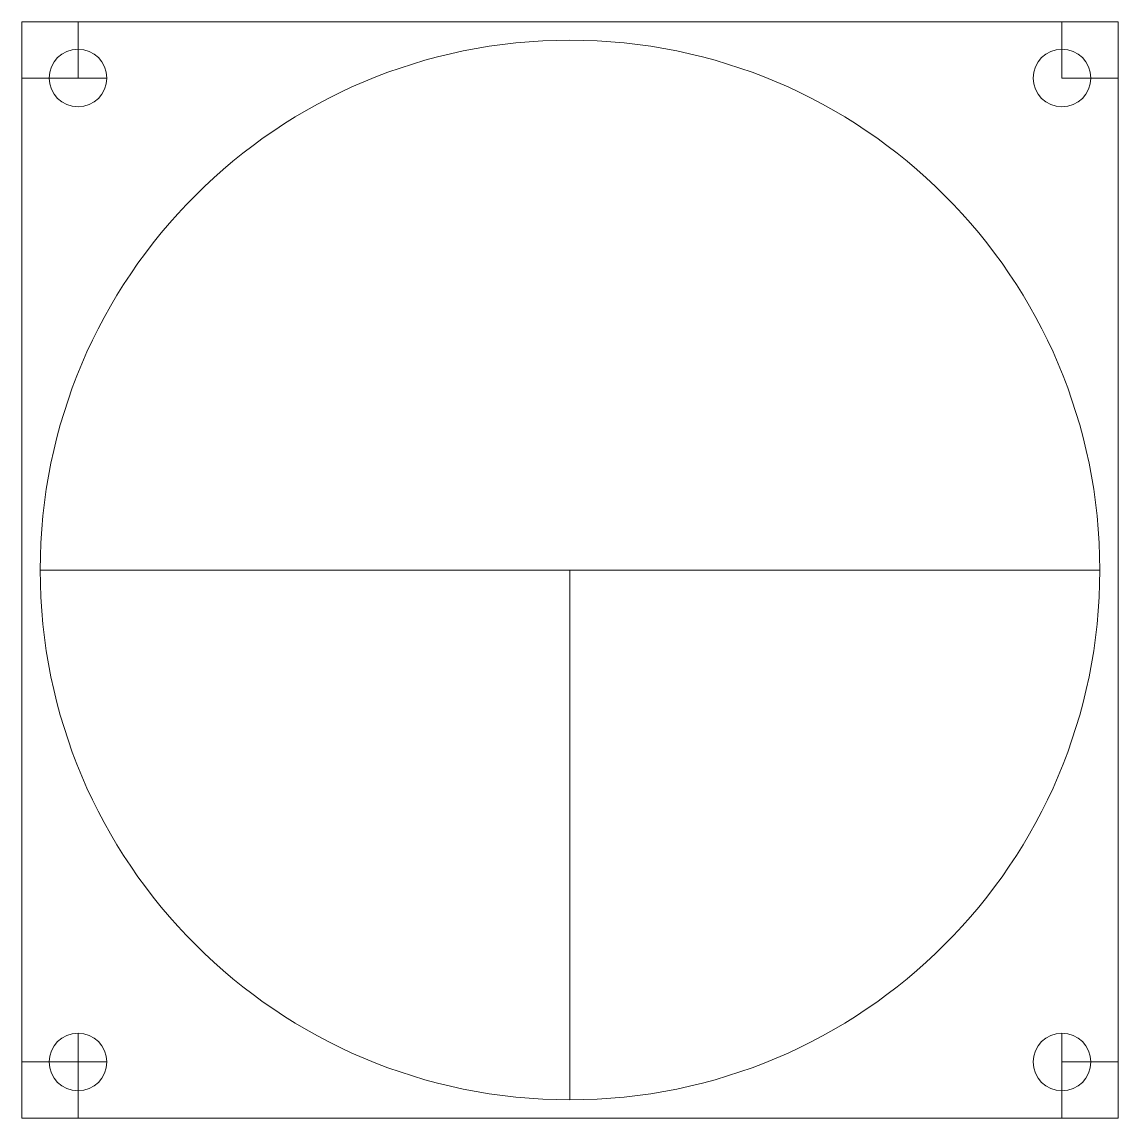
# Model space of a CAD drawing. Header units: inches. Extents: x -0.16 to 2.98, y -0.16 to 2.98.
import ezdxf

# ---------------------------------------------------------------- set-up
doc = ezdxf.new("R2010")
doc.units = ezdxf.units.IN
doc.layers.get('0').update_dxf_attribs({"linetype": 'CONTINUOUS', "lineweight": 0})

msp = doc.modelspace()

# ---------------------------------------------------------------- linework, layer by layer
for p, q in [((-0.1605, 2.976), (-0.1605, -0.1605)), ((-0.1605, 2.976), (2.976, 2.976)), ((0, 2.8155), (0, 2.976)), ((2.8155, 2.8155), (2.8155, 2.976)), ((2.976, -0.1605), (2.976, 2.976)), ((0, 2.8155), (0, 2.898)), ((2.8155, 2.8155), (2.8155, 2.898)), ((0, 2.8155), (-0.1605, 2.8155)), ((0, 2.8155), (0.0825, 2.8155)), ((2.8155, 2.8155), (2.976, 2.8155)), ((2.8155, 2.8155), (2.898, 2.8155)), ((-0.10825, 1.40775), (2.92375, 1.40775)), ((1.40775, 1.40775), (1.40775, -0.10825)), ((0, 0), (0, 0.0825)), ((2.8155, 0), (2.8155, 0.0825)), ((0, 0), (-0.1605, 0)), ((0, 0), (0, -0.1605)), ((0, 0), (0.0825, 0)), ((2.8155, 0), (2.976, 0)), ((2.8155, 0), (2.8155, -0.1605)), ((2.8155, 0), (2.898, 0)), ((-0.1605, -0.1605), (2.976, -0.1605))]:
    msp.add_line(p, q)
for centre, radius in [((1.40775, 1.40775), 1.516), ((0, 2.8155), 0.0825), ((2.8155, 2.8155), 0.0825), ((0, 0), 0.0825), ((2.8155, 0), 0.0825)]:
    msp.add_circle(centre, radius)

doc.saveas('drawing.dxf')
